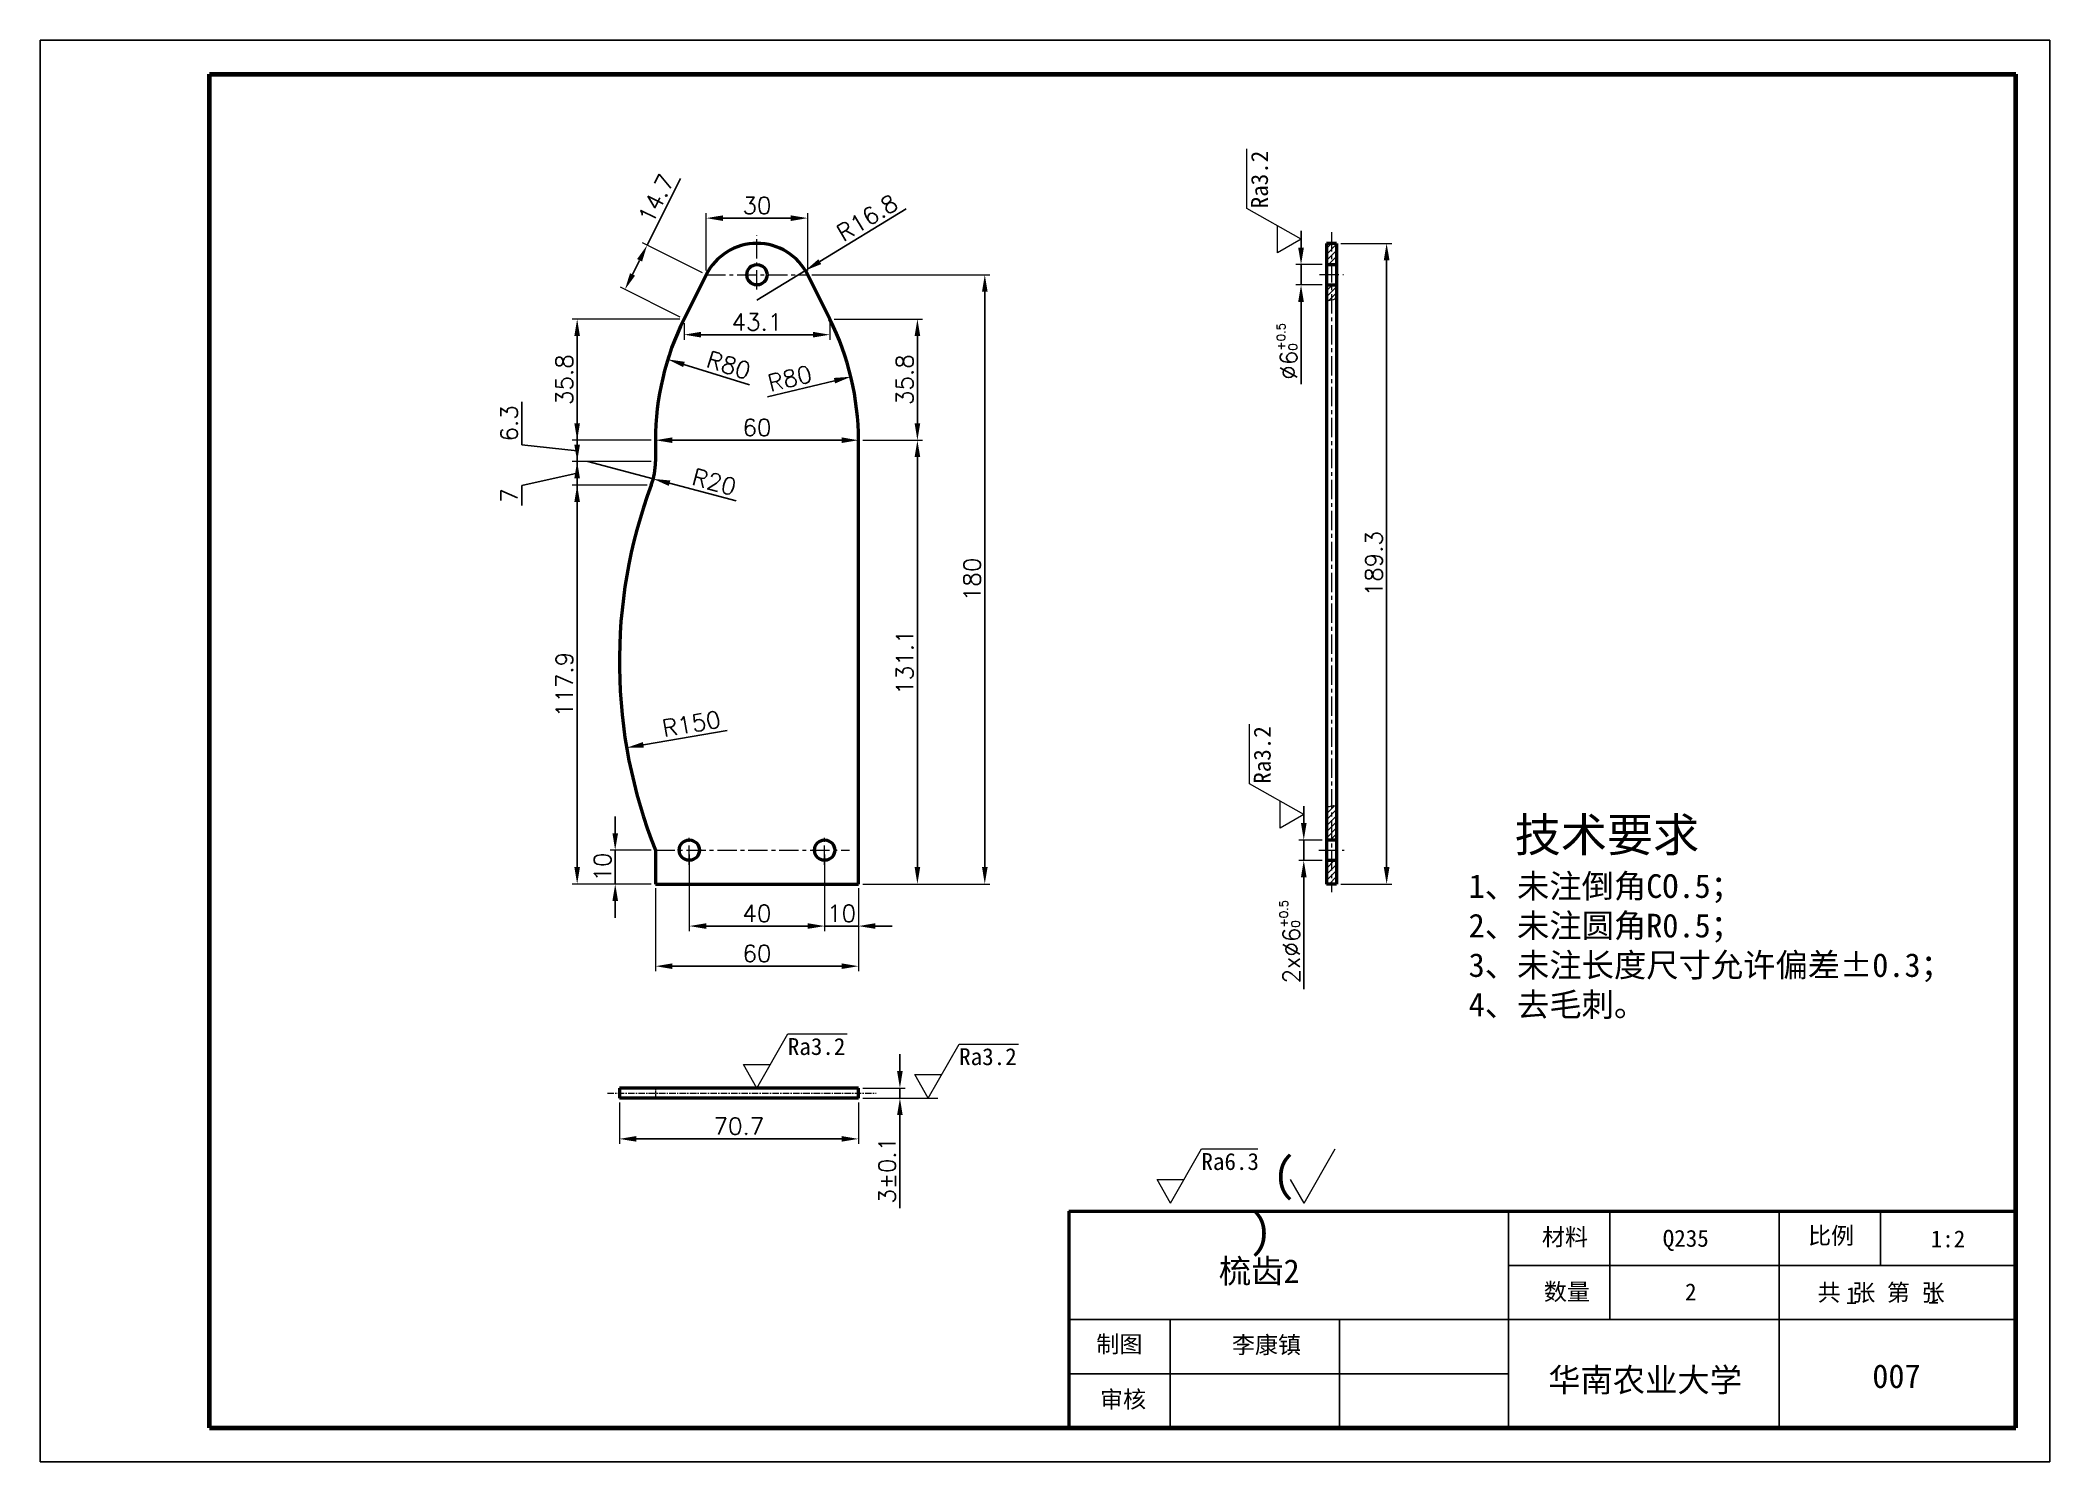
# Model space of a CAD drawing. Header units: millimetres. Extents: x 680 to 977, y 516 to 726.
import ezdxf

# ---------------------------------------------------------------- set-up
doc = ezdxf.new("R2010")
doc.units = ezdxf.units.MM
doc.header["$LTSCALE"] = 0.3
doc.linetypes.add('ACAD_ISO02W100', pattern=[15, 12, -3])
doc.linetypes.add('CENTER', pattern=[50.8, 31.75, -6.35, 6.35, -6.35])
for name, color, linetype, lineweight in [('剖面线', 190, 'Continuous', 18), ('尺寸线', 6, 'Continuous', 18), ('尺寸线 @ 1', 6, 'Continuous', 18), ('文字 @ 1', 6, 'Continuous', 18), ('粗实线', 7, 'Continuous', 50), ('粗实线 @ 1', 7, 'Continuous', 50), ('细实线', 6, 'Continuous', 18), ('细点画线', 1, 'CENTER', 18), ('虚线', 2, 'ACAD_ISO02W100', 18)]:
    doc.layers.add(name, color=color, linetype=linetype, lineweight=lineweight)
doc.styles.add('我的样式', font='romans.shx', dxfattribs={"height": 2.5, "bigfont": 'chineset.shx'})
doc.dimstyles.new('我的样式', dxfattribs={"dimtxt": 2.5, "dimasz": 2.5, "dimexe": 0.75, "dimexo": 0.625, "dimtad": 1, "dimdec": 1, "dimlfac": 2, "dimdsep": 46, "dimtxsty": '我的样式', "dimcen": 2.5, "dimclrd": 256, "dimclre": 256, "dimclrt": 256, "dimadec": 0, "dimazin": 0, "dimtp": 0.018, "dimtm": 0.018, "dimtfac": 1, "dimtdec": 1, "dimtmove": 0, "dimatfit": 3, "dimfxl": 1, "dimlwd": 25, "dimlwe": 18, "dimarcsym": 0})
pattern_1 = [(45, (-7.3068, 3.15523), (-0.4490128, 0.4490128), [])]

# ---------------------------------------------------------------- blocks, each defined once
blk = doc.blocks.new('*D11')
at = {"layer": 'Defpoints', "color": 0, "transparency": 16777216}
for p in [(871.63, 696.33), (879.03, 696.33), (871.63, 601.69)]:
    blk.add_point(p, dxfattribs=at)
at = {"layer": '尺寸线', "linetype": 'Continuous', "lineweight": 18, "transparency": 16777216}
for p, q in [((872.25, 696.33), (879.78, 696.33)), ((872.25, 601.69), (879.78, 601.69))]:
    blk.add_line(p, q, dxfattribs=at)
at = {"layer": '尺寸线', "linetype": 'Continuous', "lineweight": 25, "transparency": 16777216}
blk.add_line((879.03, 604.19), (879.03, 693.83), dxfattribs=at)
at = {"layer": '尺寸线', "transparency": 16777216}
for points in [[(878.61, 693.83), (879.45, 693.83), (879.03, 696.33)], [(878.61, 604.19), (879.45, 604.19), (879.03, 601.69)]]:
    blk.add_solid(points, dxfattribs=at)
at = {"layer": '尺寸线', "transparency": 16777216, "insert": (877.15, 649.01), "char_height": 2.5, "attachment_point": 5, "rotation": 90, "style": '我的样式'}
blk.add_mtext('189.3', dxfattribs=at)
blk = doc.blocks.new('*D12')
at = {"layer": 'Defpoints', "color": 0, "transparency": 16777216}
for p in [(870.13, 693.19), (866.38, 690.19), (870.13, 690.19)]:
    blk.add_point(p, dxfattribs=at)
at = {"layer": '尺寸线', "linetype": 'Continuous', "lineweight": 25, "transparency": 16777216}
for p, q in [((866.38, 695.69), (866.38, 698.19)), ((866.38, 693.19), (866.38, 690.19)), ((866.38, 687.69), (866.38, 675.55))]:
    blk.add_line(p, q, dxfattribs=at)
at = {"layer": '尺寸线', "linetype": 'Continuous', "lineweight": 18, "transparency": 16777216}
for p, q in [((869.5, 693.19), (865.63, 693.19)), ((869.5, 690.19), (865.63, 690.19))]:
    blk.add_line(p, q, dxfattribs=at)
at = {"layer": '尺寸线', "transparency": 16777216}
for points in [[(865.96, 695.69), (866.8, 695.69), (866.38, 693.19)], [(865.96, 687.69), (866.8, 687.69), (866.38, 690.19)]]:
    blk.add_solid(points, dxfattribs=at)
at = {"layer": '尺寸线', "transparency": 16777216, "insert": (864.3, 680.37), "char_height": 2.5, "attachment_point": 5, "rotation": 90, "style": '我的样式'}
blk.add_mtext('{\\Fromans,chineset|c134;%%C6\\H0.5x;\\S+0.5^ 0;}', dxfattribs=at)
blk = doc.blocks.new('*D13')
at = {"layer": 'Defpoints', "color": 0, "transparency": 16777216}
for p in [(870.13, 608.19), (866.78, 605.19), (870.13, 605.19)]:
    blk.add_point(p, dxfattribs=at)
at = {"layer": '尺寸线', "linetype": 'Continuous', "lineweight": 25, "transparency": 16777216}
for p, q in [((866.78, 610.69), (866.78, 613.19)), ((866.78, 608.19), (866.78, 605.19)), ((866.78, 602.69), (866.78, 586.15))]:
    blk.add_line(p, q, dxfattribs=at)
at = {"layer": '尺寸线', "linetype": 'Continuous', "lineweight": 18, "transparency": 16777216}
for p, q in [((869.5, 608.19), (866.03, 608.19)), ((869.5, 605.19), (866.03, 605.19))]:
    blk.add_line(p, q, dxfattribs=at)
at = {"layer": '尺寸线', "transparency": 16777216}
for points in [[(866.37, 610.69), (867.2, 610.69), (866.78, 608.19)], [(866.37, 602.69), (867.2, 602.69), (866.78, 605.19)]]:
    blk.add_solid(points, dxfattribs=at)
at = {"layer": '尺寸线', "transparency": 16777216, "insert": (864.7, 593.17), "char_height": 2.5, "attachment_point": 5, "rotation": 90, "style": '我的样式'}
blk.add_mtext('{\\Fromans,chineset|c134;2x%%C6\\H0.5x;\\S+0.5^ 0;}', dxfattribs=at)
blk = doc.blocks.new('*D14')
at = {"layer": 'Defpoints', "color": 0, "transparency": 16777216}
for p in [(765.64, 570.05), (800.97, 570.05), (800.97, 564.04)]:
    blk.add_point(p, dxfattribs=at)
at = {"layer": '尺寸线', "linetype": 'Continuous', "lineweight": 18, "transparency": 16777216}
for p, q in [((765.64, 569.42), (765.64, 563.29)), ((800.97, 569.42), (800.97, 563.29))]:
    blk.add_line(p, q, dxfattribs=at)
at = {"layer": '尺寸线', "linetype": 'Continuous', "lineweight": 25, "transparency": 16777216}
blk.add_line((768.14, 564.04), (798.47, 564.04), dxfattribs=at)
at = {"layer": '尺寸线', "transparency": 16777216}
for points in [[(768.14, 564.46), (768.14, 563.63), (765.64, 564.04)], [(798.47, 564.46), (798.47, 563.63), (800.97, 564.04)]]:
    blk.add_solid(points, dxfattribs=at)
at = {"layer": '尺寸线', "transparency": 16777216, "insert": (783.3, 565.92), "char_height": 2.5, "attachment_point": 5, "style": '我的样式'}
blk.add_mtext('70.7', dxfattribs=at)
blk = doc.blocks.new('*D15')
at = {"layer": 'Defpoints', "color": 0, "transparency": 16777216}
for p in [(800.97, 571.55), (800.97, 570.05), (807.1, 570.05)]:
    blk.add_point(p, dxfattribs=at)
at = {"layer": '尺寸线', "linetype": 'Continuous', "lineweight": 25, "transparency": 16777216}
for p, q in [((807.1, 574.05), (807.1, 576.55)), ((807.1, 571.55), (807.1, 570.05)), ((807.1, 567.55), (807.1, 553.8))]:
    blk.add_line(p, q, dxfattribs=at)
at = {"layer": '尺寸线', "linetype": 'Continuous', "lineweight": 18, "transparency": 16777216}
for p, q in [((801.6, 571.55), (807.85, 571.55)), ((801.6, 570.05), (807.85, 570.05))]:
    blk.add_line(p, q, dxfattribs=at)
at = {"layer": '尺寸线', "transparency": 16777216}
for points in [[(806.68, 574.05), (807.51, 574.05), (807.1, 571.55)], [(806.68, 567.55), (807.51, 567.55), (807.1, 570.05)]]:
    blk.add_solid(points, dxfattribs=at)
at = {"layer": '尺寸线', "transparency": 16777216, "insert": (805.22, 559.42), "char_height": 2.5, "attachment_point": 5, "rotation": 90, "style": '我的样式'}
blk.add_mtext('{\\Fromans,chineset|c134;3%%P0.1}', dxfattribs=at)
blk = doc.blocks.new('*D16')
at = {"layer": 'Defpoints', "color": 0, "transparency": 16777216}
for p in [(770.97, 601.69), (800.97, 601.69), (800.97, 589.55)]:
    blk.add_point(p, dxfattribs=at)
at = {"layer": '尺寸线', "linetype": 'Continuous', "lineweight": 18, "transparency": 16777216}
for p, q in [((770.97, 601.07), (770.97, 588.8)), ((800.97, 601.07), (800.97, 588.8))]:
    blk.add_line(p, q, dxfattribs=at)
at = {"layer": '尺寸线', "linetype": 'Continuous', "lineweight": 25, "transparency": 16777216}
blk.add_line((773.47, 589.55), (798.47, 589.55), dxfattribs=at)
at = {"layer": '尺寸线', "transparency": 16777216}
for points in [[(773.47, 589.97), (773.47, 589.14), (770.97, 589.55)], [(798.47, 589.97), (798.47, 589.14), (800.97, 589.55)]]:
    blk.add_solid(points, dxfattribs=at)
at = {"layer": '尺寸线', "transparency": 16777216, "insert": (785.97, 591.43), "char_height": 2.5, "attachment_point": 5, "style": '我的样式'}
blk.add_mtext('60', dxfattribs=at)
blk = doc.blocks.new('*D17')
at = {"layer": 'Defpoints', "color": 0, "transparency": 16777216}
for p in [(775.97, 606.66), (795.97, 606.69), (795.97, 595.48)]:
    blk.add_point(p, dxfattribs=at)
at = {"layer": '尺寸线', "linetype": 'Continuous', "lineweight": 18, "transparency": 16777216}
for p, q in [((775.97, 606.04), (775.97, 594.73)), ((795.97, 606.07), (795.97, 594.73))]:
    blk.add_line(p, q, dxfattribs=at)
at = {"layer": '尺寸线', "linetype": 'Continuous', "lineweight": 25, "transparency": 16777216}
blk.add_line((778.47, 595.48), (793.47, 595.48), dxfattribs=at)
at = {"layer": '尺寸线', "transparency": 16777216}
for points in [[(778.47, 595.9), (778.47, 595.07), (775.97, 595.48)], [(793.47, 595.9), (793.47, 595.07), (795.97, 595.48)]]:
    blk.add_solid(points, dxfattribs=at)
at = {"layer": '尺寸线', "transparency": 16777216, "insert": (785.97, 597.36), "char_height": 2.5, "attachment_point": 5, "style": '我的样式'}
blk.add_mtext('40', dxfattribs=at)
blk = doc.blocks.new('*D18')
at = {"layer": 'Defpoints', "color": 0, "transparency": 16777216}
for p in [(795.97, 606.69), (800.97, 601.69), (800.97, 595.48)]:
    blk.add_point(p, dxfattribs=at)
at = {"layer": '尺寸线', "linetype": 'Continuous', "lineweight": 18, "transparency": 16777216}
for p, q in [((795.97, 606.07), (795.97, 594.73)), ((800.97, 601.07), (800.97, 594.73))]:
    blk.add_line(p, q, dxfattribs=at)
at = {"layer": '尺寸线', "linetype": 'Continuous', "lineweight": 25, "transparency": 16777216}
for p, q in [((793.47, 595.48), (790.97, 595.48)), ((795.97, 595.48), (800.97, 595.48)), ((803.47, 595.48), (805.97, 595.48))]:
    blk.add_line(p, q, dxfattribs=at)
at = {"layer": '尺寸线', "transparency": 16777216}
for points in [[(793.47, 595.9), (793.47, 595.07), (795.97, 595.48)], [(803.47, 595.9), (803.47, 595.07), (800.97, 595.48)]]:
    blk.add_solid(points, dxfattribs=at)
at = {"layer": '尺寸线', "transparency": 16777216, "insert": (798.47, 597.36), "char_height": 2.5, "attachment_point": 5, "style": '我的样式'}
blk.add_mtext('10', dxfattribs=at)
blk = doc.blocks.new('*D19')
at = {"layer": 'Defpoints', "color": 0, "transparency": 16777216}
for p in [(800.97, 667.25), (800.97, 601.69), (809.68, 601.69)]:
    blk.add_point(p, dxfattribs=at)
at = {"layer": '尺寸线', "linetype": 'Continuous', "lineweight": 18, "transparency": 16777216}
for p, q in [((801.6, 667.25), (810.43, 667.25)), ((801.6, 601.69), (810.43, 601.69))]:
    blk.add_line(p, q, dxfattribs=at)
at = {"layer": '尺寸线', "linetype": 'Continuous', "lineweight": 25, "transparency": 16777216}
blk.add_line((809.68, 664.75), (809.68, 604.19), dxfattribs=at)
at = {"layer": '尺寸线', "transparency": 16777216}
for points in [[(809.27, 664.75), (810.1, 664.75), (809.68, 667.25)], [(809.27, 604.19), (810.1, 604.19), (809.68, 601.69)]]:
    blk.add_solid(points, dxfattribs=at)
at = {"layer": '尺寸线', "transparency": 16777216, "insert": (807.81, 634.47), "char_height": 2.5, "attachment_point": 5, "rotation": 90, "style": '我的样式'}
blk.add_mtext('131.1', dxfattribs=at)
blk = doc.blocks.new('*D20')
at = {"layer": 'Defpoints', "color": 0, "transparency": 16777216}
for p in [(793.47, 691.69), (819.64, 691.69), (800.97, 601.69)]:
    blk.add_point(p, dxfattribs=at)
at = {"layer": '尺寸线', "linetype": 'Continuous', "lineweight": 18, "transparency": 16777216}
for p, q in [((794.1, 691.69), (820.39, 691.69)), ((801.6, 601.69), (820.39, 601.69))]:
    blk.add_line(p, q, dxfattribs=at)
at = {"layer": '尺寸线', "linetype": 'Continuous', "lineweight": 25, "transparency": 16777216}
blk.add_line((819.64, 604.19), (819.64, 689.19), dxfattribs=at)
at = {"layer": '尺寸线', "transparency": 16777216}
for points in [[(819.23, 689.19), (820.06, 689.19), (819.64, 691.69)], [(819.23, 604.19), (820.06, 604.19), (819.64, 601.69)]]:
    blk.add_solid(points, dxfattribs=at)
at = {"layer": '尺寸线', "transparency": 16777216, "insert": (817.77, 646.69), "char_height": 2.5, "attachment_point": 5, "rotation": 90, "style": '我的样式'}
blk.add_mtext('180', dxfattribs=at)
blk = doc.blocks.new('*D21')
at = {"layer": 'Defpoints', "color": 0, "transparency": 16777216}
for p in [(765.02, 606.69), (770.97, 606.69), (770.97, 601.69)]:
    blk.add_point(p, dxfattribs=at)
at = {"layer": '尺寸线', "linetype": 'Continuous', "lineweight": 25, "transparency": 16777216}
for p, q in [((765.02, 609.19), (765.02, 611.69)), ((765.02, 601.69), (765.02, 606.69)), ((765.02, 599.19), (765.02, 596.69))]:
    blk.add_line(p, q, dxfattribs=at)
at = {"layer": '尺寸线', "linetype": 'Continuous', "lineweight": 18, "transparency": 16777216}
for p, q in [((770.35, 606.69), (764.27, 606.69)), ((770.35, 601.69), (764.27, 601.69))]:
    blk.add_line(p, q, dxfattribs=at)
at = {"layer": '尺寸线', "transparency": 16777216}
for points in [[(764.61, 609.19), (765.44, 609.19), (765.02, 606.69)], [(764.61, 599.19), (765.44, 599.19), (765.02, 601.69)]]:
    blk.add_solid(points, dxfattribs=at)
at = {"layer": '尺寸线', "transparency": 16777216, "insert": (763.15, 604.19), "char_height": 2.5, "attachment_point": 5, "rotation": 90, "style": '我的样式'}
blk.add_mtext('10', dxfattribs=at)
blk = doc.blocks.new('*D22')
at = {"layer": 'Defpoints', "color": 0, "transparency": 16777216}
for p in [(759.4, 660.62), (770.34, 660.62), (770.97, 601.69)]:
    blk.add_point(p, dxfattribs=at)
at = {"layer": '尺寸线', "linetype": 'Continuous', "lineweight": 18, "transparency": 16777216}
for p, q in [((769.72, 660.62), (758.65, 660.62)), ((770.35, 601.69), (758.65, 601.69))]:
    blk.add_line(p, q, dxfattribs=at)
at = {"layer": '尺寸线', "linetype": 'Continuous', "lineweight": 25, "transparency": 16777216}
blk.add_line((759.4, 604.19), (759.4, 658.12), dxfattribs=at)
at = {"layer": '尺寸线', "transparency": 16777216}
for points in [[(758.98, 658.12), (759.81, 658.12), (759.4, 660.62)], [(758.98, 604.19), (759.81, 604.19), (759.4, 601.69)]]:
    blk.add_solid(points, dxfattribs=at)
at = {"layer": '尺寸线', "transparency": 16777216, "insert": (757.52, 631.16), "char_height": 2.5, "attachment_point": 5, "rotation": 90, "style": '我的样式'}
blk.add_mtext('117.9', dxfattribs=at)
blk = doc.blocks.new('*D23')
at = {"layer": 'Defpoints', "color": 0, "transparency": 16777216}
for p in [(793.47, 700.06), (778.47, 691.69), (793.47, 691.69)]:
    blk.add_point(p, dxfattribs=at)
at = {"layer": '尺寸线', "linetype": 'Continuous', "lineweight": 18, "transparency": 16777216}
for p, q in [((778.47, 692.32), (778.47, 700.81)), ((793.47, 692.32), (793.47, 700.81))]:
    blk.add_line(p, q, dxfattribs=at)
at = {"layer": '尺寸线', "linetype": 'Continuous', "lineweight": 25, "transparency": 16777216}
blk.add_line((780.97, 700.06), (790.97, 700.06), dxfattribs=at)
at = {"layer": '尺寸线', "transparency": 16777216}
for points in [[(780.97, 700.47), (780.97, 699.64), (778.47, 700.06)], [(790.97, 700.47), (790.97, 699.64), (793.47, 700.06)]]:
    blk.add_solid(points, dxfattribs=at)
at = {"layer": '尺寸线', "transparency": 16777216, "insert": (785.97, 701.93), "char_height": 2.5, "attachment_point": 5, "style": '我的样式'}
blk.add_mtext('30', dxfattribs=at)
blk = doc.blocks.new('*D24')
at = {"layer": 'Defpoints', "color": 0, "transparency": 16777216}
for p in [(766.46, 689.51), (778.47, 691.69), (775.19, 685.14)]:
    blk.add_point(p, dxfattribs=at)
at = {"layer": '尺寸线', "linetype": 'Continuous', "lineweight": 25, "transparency": 16777216}
for p, q in [((769.74, 696.06), (774.66, 705.91)), ((767.58, 691.74), (768.62, 693.82))]:
    blk.add_line(p, q, dxfattribs=at)
at = {"layer": '尺寸线', "linetype": 'Continuous', "lineweight": 18, "transparency": 16777216}
for p, q in [((777.91, 691.97), (769.07, 696.4)), ((774.63, 685.42), (765.79, 689.84))]:
    blk.add_line(p, q, dxfattribs=at)
at = {"layer": '尺寸线', "transparency": 16777216}
for points in [[(768.25, 694.01), (768.99, 693.64), (769.74, 696.06)], [(767.21, 691.93), (767.95, 691.56), (766.46, 689.51)]]:
    blk.add_solid(points, dxfattribs=at)
at = {"layer": '尺寸线', "transparency": 16777216, "insert": (771.08, 702.94), "char_height": 2.5, "attachment_point": 5, "rotation": 63.4349, "style": '我的样式'}
blk.add_mtext('14.7', dxfattribs=at)
blk = doc.blocks.new('*D25')
at = {"layer": 'Defpoints', "color": 0, "transparency": 16777216}
for p in [(775.19, 685.14), (796.75, 685.14), (796.75, 682.84)]:
    blk.add_point(p, dxfattribs=at)
at = {"layer": '尺寸线', "linetype": 'Continuous', "lineweight": 18, "transparency": 16777216}
for p, q in [((775.19, 684.52), (775.19, 682.09)), ((796.75, 684.52), (796.75, 682.09))]:
    blk.add_line(p, q, dxfattribs=at)
at = {"layer": '尺寸线', "linetype": 'Continuous', "lineweight": 25, "transparency": 16777216}
blk.add_line((777.69, 682.84), (794.25, 682.84), dxfattribs=at)
at = {"layer": '尺寸线', "transparency": 16777216}
for points in [[(777.69, 683.26), (777.69, 682.43), (775.19, 682.84)], [(794.25, 683.26), (794.25, 682.43), (796.75, 682.84)]]:
    blk.add_solid(points, dxfattribs=at)
at = {"layer": '尺寸线', "transparency": 16777216, "insert": (785.97, 684.72), "char_height": 2.5, "attachment_point": 5, "style": '我的样式'}
blk.add_mtext('43.1', dxfattribs=at)
blk = doc.blocks.new('*D26')
at = {"layer": 'Defpoints', "color": 0, "transparency": 16777216}
for p in [(770.97, 665.68), (800.97, 667.25), (800.97, 667.25)]:
    blk.add_point(p, dxfattribs=at)
at = {"layer": '尺寸线', "linetype": 'Continuous', "lineweight": 18, "transparency": 16777216}
for p, q in [((770.97, 666.31), (770.97, 668)), ((800.97, 667.88), (800.97, 668))]:
    blk.add_line(p, q, dxfattribs=at)
at = {"layer": '尺寸线', "linetype": 'Continuous', "lineweight": 25, "transparency": 16777216}
blk.add_line((773.47, 667.25), (798.47, 667.25), dxfattribs=at)
at = {"layer": '尺寸线', "transparency": 16777216}
for points in [[(773.47, 667.67), (773.47, 666.84), (770.97, 667.25)], [(798.47, 667.67), (798.47, 666.84), (800.97, 667.25)]]:
    blk.add_solid(points, dxfattribs=at)
at = {"layer": '尺寸线', "transparency": 16777216, "insert": (785.97, 669.13), "char_height": 2.5, "attachment_point": 5, "style": '我的样式'}
blk.add_mtext('60', dxfattribs=at)
blk = doc.blocks.new('*D27')
at = {"layer": 'Defpoints', "color": 0, "transparency": 16777216}
for p in [(840.64, 634.47), (766.71, 621.82)]:
    blk.add_point(p, dxfattribs=at)
at = {"layer": '尺寸线', "linetype": 'Continuous', "lineweight": 25, "transparency": 16777216}
blk.add_line((781.55, 624.36), (769.18, 622.25), dxfattribs=at)
at = {"layer": '尺寸线', "transparency": 16777216}
blk.add_solid([(769.11, 622.66), (769.25, 621.84), (766.71, 621.82)], dxfattribs=at)
at = {"layer": '尺寸线', "transparency": 16777216, "insert": (776.28, 625.36), "char_height": 2.5, "attachment_point": 5, "rotation": 9.7096, "style": '我的样式'}
blk.add_mtext('R150', dxfattribs=at)
blk = doc.blocks.new('*D28')
at = {"layer": 'Defpoints', "color": 0, "transparency": 16777216}
for p in [(760.97, 664.11), (770.64, 661.54)]:
    blk.add_point(p, dxfattribs=at)
at = {"layer": '尺寸线', "linetype": 'Continuous', "lineweight": 25, "transparency": 16777216}
for p, q in [((760.97, 664.11), (770.64, 661.54)), ((782.89, 658.29), (773.05, 660.9))]:
    blk.add_line(p, q, dxfattribs=at)
at = {"layer": '尺寸线', "transparency": 16777216}
blk.add_solid([(773.16, 661.3), (772.94, 660.5), (770.64, 661.54)], dxfattribs=at)
at = {"layer": '尺寸线', "transparency": 16777216, "insert": (779.66, 661.08), "char_height": 2.5, "attachment_point": 5, "rotation": 345.1199, "style": '我的样式'}
blk.add_mtext('R20', dxfattribs=at)
blk = doc.blocks.new('*D29')
at = {"layer": 'Defpoints', "color": 0, "transparency": 16777216}
for p in [(772.79, 679.19), (810.97, 667.25)]:
    blk.add_point(p, dxfattribs=at)
at = {"layer": '尺寸线', "linetype": 'Continuous', "lineweight": 25, "transparency": 16777216}
blk.add_line((784.89, 675.41), (775.18, 678.44), dxfattribs=at)
at = {"layer": '尺寸线', "transparency": 16777216}
blk.add_solid([(775.3, 678.84), (775.06, 678.05), (772.79, 679.19)], dxfattribs=at)
at = {"layer": '尺寸线', "transparency": 16777216, "insert": (781.79, 678.34), "char_height": 2.5, "attachment_point": 5, "rotation": 342.6361, "style": '我的样式'}
blk.add_mtext('R80', dxfattribs=at)
blk = doc.blocks.new('*D30')
at = {"layer": 'Defpoints', "color": 0, "transparency": 16777216}
for p in [(799.86, 676.63), (760.97, 667.25)]:
    blk.add_point(p, dxfattribs=at)
at = {"layer": '尺寸线', "linetype": 'Continuous', "lineweight": 25, "transparency": 16777216}
blk.add_line((787.53, 673.65), (797.43, 676.04), dxfattribs=at)
at = {"layer": '尺寸线', "transparency": 16777216}
blk.add_solid([(797.33, 676.45), (797.52, 675.64), (799.86, 676.63)], dxfattribs=at)
at = {"layer": '尺寸线', "transparency": 16777216, "insert": (790.82, 676.38), "char_height": 2.5, "attachment_point": 5, "rotation": 13.5536, "style": '我的样式'}
blk.add_mtext('R80', dxfattribs=at)
blk = doc.blocks.new('*D31')
at = {"layer": 'Defpoints', "color": 0, "transparency": 16777216}
for p in [(793.12, 692.32), (785.97, 687.94)]:
    blk.add_point(p, dxfattribs=at)
at = {"layer": '尺寸线', "linetype": 'Continuous', "lineweight": 25, "transparency": 16777216}
for p, q in [((808.03, 701.45), (795.25, 693.63)), ((785.97, 687.94), (793.12, 692.32))]:
    blk.add_line(p, q, dxfattribs=at)
at = {"layer": '尺寸线', "transparency": 16777216}
blk.add_solid([(795.04, 693.98), (795.47, 693.27), (793.12, 692.32)], dxfattribs=at)
at = {"layer": '尺寸线', "transparency": 16777216, "insert": (802.26, 700.11), "char_height": 2.5, "attachment_point": 5, "rotation": 31.4738, "style": '我的样式'}
blk.add_mtext('R16.8', dxfattribs=at)
blk = doc.blocks.new('*D32')
at = {"layer": 'Defpoints', "color": 0, "transparency": 16777216}
for p in [(796.75, 685.14), (809.68, 685.14), (800.97, 667.25)]:
    blk.add_point(p, dxfattribs=at)
at = {"layer": '尺寸线', "linetype": 'Continuous', "lineweight": 18, "transparency": 16777216}
for p, q in [((797.37, 685.14), (810.43, 685.14)), ((801.6, 667.25), (810.43, 667.25))]:
    blk.add_line(p, q, dxfattribs=at)
at = {"layer": '尺寸线', "linetype": 'Continuous', "lineweight": 25, "transparency": 16777216}
blk.add_line((809.68, 669.75), (809.68, 682.64), dxfattribs=at)
at = {"layer": '尺寸线', "transparency": 16777216}
for points in [[(809.27, 682.64), (810.1, 682.64), (809.68, 685.14)], [(809.27, 669.75), (810.1, 669.75), (809.68, 667.25)]]:
    blk.add_solid(points, dxfattribs=at)
at = {"layer": '尺寸线', "transparency": 16777216, "insert": (807.81, 676.2), "char_height": 2.5, "attachment_point": 5, "rotation": 90, "style": '我的样式'}
blk.add_mtext('35.8', dxfattribs=at)
blk = doc.blocks.new('*D33')
at = {"layer": 'Defpoints', "color": 0, "transparency": 16777216}
for p in [(759.4, 664.11), (770.97, 664.11), (770.34, 660.62)]:
    blk.add_point(p, dxfattribs=at)
at = {"layer": '尺寸线', "linetype": 'Continuous', "lineweight": 25, "transparency": 16777216}
for p, q in [((759.4, 666.61), (759.4, 669.11)), ((759.4, 662.37), (751.22, 660.54)), ((759.4, 660.62), (759.4, 664.11)), ((759.4, 660.62), (759.4, 664.11)), ((751.22, 660.54), (751.22, 657.62)), ((759.4, 658.12), (759.4, 655.62))]:
    blk.add_line(p, q, dxfattribs=at)
at = {"layer": '尺寸线', "linetype": 'Continuous', "lineweight": 18, "transparency": 16777216}
for p, q in [((770.35, 664.11), (758.65, 664.11)), ((769.72, 660.62), (758.65, 660.62))]:
    blk.add_line(p, q, dxfattribs=at)
at = {"layer": '尺寸线', "transparency": 16777216}
for points in [[(758.98, 666.61), (759.81, 666.61), (759.4, 664.11)], [(758.98, 658.12), (759.81, 658.12), (759.4, 660.62)]]:
    blk.add_solid(points, dxfattribs=at)
at = {"layer": '尺寸线', "transparency": 16777216, "insert": (749.35, 659.08), "char_height": 2.5, "attachment_point": 5, "rotation": 90, "style": '我的样式'}
blk.add_mtext('7', dxfattribs=at)
blk = doc.blocks.new('*D34')
at = {"layer": 'Defpoints', "color": 0, "transparency": 16777216}
for p in [(759.4, 667.25), (770.97, 667.25), (770.97, 664.11)]:
    blk.add_point(p, dxfattribs=at)
at = {"layer": '尺寸线', "linetype": 'Continuous', "lineweight": 25, "transparency": 16777216}
for p, q in [((751.22, 666.56), (751.22, 672.93)), ((759.4, 669.75), (759.4, 672.25)), ((759.4, 665.68), (751.22, 666.56)), ((759.4, 664.11), (759.4, 667.25)), ((759.4, 664.11), (759.4, 667.25)), ((759.4, 661.61), (759.4, 659.11))]:
    blk.add_line(p, q, dxfattribs=at)
at = {"layer": '尺寸线', "linetype": 'Continuous', "lineweight": 18, "transparency": 16777216}
for p, q in [((770.35, 667.25), (758.65, 667.25)), ((770.35, 664.11), (758.65, 664.11))]:
    blk.add_line(p, q, dxfattribs=at)
at = {"layer": '尺寸线', "transparency": 16777216}
for points in [[(758.98, 669.75), (759.81, 669.75), (759.4, 667.25)], [(758.98, 661.61), (759.81, 661.61), (759.4, 664.11)]]:
    blk.add_solid(points, dxfattribs=at)
at = {"layer": '尺寸线', "transparency": 16777216, "insert": (749.35, 669.75), "char_height": 2.5, "attachment_point": 5, "rotation": 90, "style": '我的样式'}
blk.add_mtext('6.3', dxfattribs=at)
blk = doc.blocks.new('*D35')
at = {"layer": 'Defpoints', "color": 0, "transparency": 16777216}
for p in [(759.4, 685.14), (775.19, 685.14), (770.97, 667.25)]:
    blk.add_point(p, dxfattribs=at)
at = {"layer": '尺寸线', "linetype": 'Continuous', "lineweight": 18, "transparency": 16777216}
for p, q in [((774.57, 685.14), (758.65, 685.14)), ((770.35, 667.25), (758.65, 667.25))]:
    blk.add_line(p, q, dxfattribs=at)
at = {"layer": '尺寸线', "linetype": 'Continuous', "lineweight": 25, "transparency": 16777216}
blk.add_line((759.4, 669.75), (759.4, 682.64), dxfattribs=at)
at = {"layer": '尺寸线', "transparency": 16777216}
for points in [[(758.98, 682.64), (759.81, 682.64), (759.4, 685.14)], [(758.98, 669.75), (759.81, 669.75), (759.4, 667.25)]]:
    blk.add_solid(points, dxfattribs=at)
at = {"layer": '尺寸线', "transparency": 16777216, "insert": (757.52, 676.2), "char_height": 2.5, "attachment_point": 5, "rotation": 90, "style": '我的样式'}
blk.add_mtext('35.8', dxfattribs=at)
blk = doc.blocks.new('Ra3.2')
at = {"layer": '尺寸线'}
for p, q in [((0, 0), (4.56, 8)), ((4.56, 8), (13.34, 8)), ((-2, 3.5), (2, 3.5)), ((0, 0), (-2, 3.5))]:
    blk.add_line(p, q, dxfattribs=at)
at = {"layer": '尺寸线 @ 1', "insert": (4.56, 7.39), "char_height": 2.5, "attachment_point": 1, "style": '我的样式'}
blk.add_mtext_dynamic_manual_height_columns('{\\f@SimSun|b0|i0|c134|p2;Ra3.2}', width=5.0807, gutter_width=12.5, heights=[0], dxfattribs=at)
blk = doc.blocks.new('其余6.3')
at = {"layer": '尺寸线'}
for p, q in [((-33.07, 5.23), (-28.51, 13.23)), ((-28.51, 13.23), (-20.17, 13.23)), ((-13.33, 5.23), (-8.76, 13.23)), ((-35.07, 8.73), (-31.07, 8.73)), ((-33.07, 5.23), (-35.07, 8.73)), ((-13.33, 5.23), (-15.33, 8.73))]:
    blk.add_line(p, q, dxfattribs=at)
at = {"layer": '尺寸线 @ 1', "attachment_point": 1, "style": '我的样式'}
for s, width, insert, char_height in [('{\\fSimSun|b0|i0|c134|p2;Ra6.3}', 5.0807, (-28.51, 12.62), 2.5), ('{\\fSimSun|b0|i0|c134|p2; \\fSTSong|b0|i0|c134|p2;(    )}', 20.1828, (-21.43, 11.96), 5)]:
    blk.add_mtext_dynamic_manual_height_columns(s, width=width, gutter_width=12.5, heights=[0], dxfattribs=dict(at, insert=insert, char_height=char_height))

msp = doc.modelspace()

# ---------------------------------------------------------------- hatches: boundary and pattern name
at = {"layer": '剖面线'}
h = msp.add_hatch(dxfattribs=at)
h.set_pattern_fill('ANSI31', color=256, scale=0.2)
h.set_pattern_definition(pattern_1)
h.paths.add_polyline_path([(870.877, 696.33), (870.127, 696.33), (870.127, 693.195), (870.877, 693.195)])
h.paths.add_polyline_path([(871.627, 696.33), (870.877, 696.33), (870.877, 693.195), (871.627, 693.195)])
edge = h.paths.add_edge_path()
edge.add_line((870.877, 690.195), (870.127, 690.195))
edge.add_line((870.127, 690.195), (870.127, 687.742))
edge.add_spline(control_points=[(870.127, 687.742), (870.293, 687.829), (870.537, 687.965), (870.795, 687.996), (870.877, 688.005)], knot_values=[5.1787887, 5.1787887, 5.1787887, 5.1787887, 5.7042072, 5.9486288, 5.9486288, 5.9486288, 5.9486288], degree=3, periodic=0)
edge.add_line((870.877, 688.005), (870.877, 690.195))
edge = h.paths.add_edge_path()
edge.add_line((871.627, 690.195), (870.877, 690.195))
edge.add_line((870.877, 690.195), (870.877, 688.005))
edge.add_spline(control_points=[(870.877, 688.005), (871.156, 688.034), (871.432, 688.049), (871.627, 688.417)], knot_values=[5.9486288, 5.9486288, 5.9486288, 5.9486288, 6.7820962, 6.7820962, 6.7820962, 6.7820962], degree=3, periodic=0)
edge.add_line((871.627, 688.417), (871.627, 690.195))
h = msp.add_hatch(dxfattribs=at)
h.set_pattern_fill('ANSI31', color=256, scale=0.2)
h.set_pattern_definition(pattern_1)
edge = h.paths.add_edge_path()
edge.add_spline(control_points=[(870.877, 613.22), (870.774, 613.197), (870.523, 613.134), (870.274, 613.141), (870.127, 613.162)], knot_values=[0.8753017, 0.8753017, 0.8753017, 0.8753017, 1.1877714, 1.6341471, 1.6341471, 1.6341471, 1.6341471], degree=3, periodic=0)
edge.add_line((870.127, 613.162), (870.127, 608.195))
edge.add_line((870.127, 608.195), (870.877, 608.195))
edge.add_line((870.877, 608.195), (870.877, 613.22))
edge = h.paths.add_edge_path()
edge.add_spline(control_points=[(871.627, 613.18), (871.597, 613.192), (871.566, 613.203), (871.536, 613.213)], knot_values=[2.3106953, 2.3106953, 2.3106953, 2.3106953, 2.4068503, 2.4068503, 2.4068503, 2.4068503], degree=3, periodic=0)
edge.add_spline(control_points=[(871.536, 613.213), (871.482, 613.23), (871.428, 613.244), (871.374, 613.254)], knot_values=[2.1422157, 2.1422157, 2.1422157, 2.1422157, 2.3106953, 2.3106953, 2.3106953, 2.3106953], degree=3, periodic=0)
edge.add_spline(control_points=[(871.374, 613.254), (871.359, 613.257), (871.343, 613.259), (871.327, 613.262)], knot_values=[2.0938774, 2.0938774, 2.0938774, 2.0938774, 2.1422157, 2.1422157, 2.1422157, 2.1422157], degree=3, periodic=0)
edge.add_spline(control_points=[(871.327, 613.262), (871.304, 613.265), (871.281, 613.267), (871.258, 613.268)], knot_values=[2.0217037, 2.0217037, 2.0217037, 2.0217037, 2.0938774, 2.0938774, 2.0938774, 2.0938774], degree=3, periodic=0)
edge.add_spline(control_points=[(871.258, 613.268), (871.249, 613.268), (871.234, 613.269), (871.218, 613.269), (871.21, 613.269)], knot_values=[1.9731826, 1.9731826, 1.9731826, 1.9731826, 1.9990559, 2.0217037, 2.0217037, 2.0217037, 2.0217037], degree=3, periodic=0)
edge.add_spline(control_points=[(871.21, 613.269), (871.179, 613.269), (871.148, 613.267), (871.117, 613.264)], knot_values=[1.8776886, 1.8776886, 1.8776886, 1.8776886, 1.9731826, 1.9731826, 1.9731826, 1.9731826], degree=3, periodic=0)
edge.add_spline(control_points=[(871.117, 613.264), (871.101, 613.262), (871.084, 613.26), (871.068, 613.257)], knot_values=[1.8273233, 1.8273233, 1.8273233, 1.8273233, 1.8776886, 1.8776886, 1.8776886, 1.8776886], degree=3, periodic=0)
edge.add_spline(control_points=[(871.068, 613.257), (871.037, 613.253), (871.006, 613.248), (870.976, 613.242)], knot_values=[1.7338041, 1.7338041, 1.7338041, 1.7338041, 1.8273233, 1.8273233, 1.8273233, 1.8273233], degree=3, periodic=0)
edge.add_spline(control_points=[(870.976, 613.242), (870.945, 613.236), (870.915, 613.229), (870.884, 613.222)], knot_values=[1.6410756, 1.6410756, 1.6410756, 1.6410756, 1.7338041, 1.7338041, 1.7338041, 1.7338041], degree=3, periodic=0)
edge.add_spline(control_points=[(870.884, 613.222), (870.882, 613.222), (870.88, 613.221), (870.877, 613.22)], knot_values=[1.6341471, 1.6341471, 1.6341471, 1.6341471, 1.6410756, 1.6410756, 1.6410756, 1.6410756], degree=3, periodic=0)
edge.add_line((870.877, 613.22), (870.877, 608.195))
edge.add_line((870.877, 608.195), (871.627, 608.195))
edge.add_line((871.627, 608.195), (871.627, 613.18))
h.paths.add_polyline_path([(870.877, 605.195), (870.127, 605.195), (870.127, 601.695), (870.877, 601.695)])
h.paths.add_polyline_path([(871.627, 605.195), (870.877, 605.195), (870.877, 601.695), (871.627, 601.695)])

# ---------------------------------------------------------------- linework, layer by layer
at = {"color": 3, "lineweight": -3}
for p, q in [((680.04, 516.342), (680.04, 726.342)), ((680.04, 726.342), (977.04, 726.342)), ((977.04, 516.342), (977.04, 726.342)), ((897.04, 553.342), (897.04, 521.342)), ((912.04, 553.342), (912.04, 537.342)), ((937.04, 553.342), (937.04, 521.342)), ((952.04, 553.342), (952.04, 545.342)), ((897.04, 545.342), (972.04, 545.342)), ((832.04, 537.342), (972.04, 537.342)), ((847.04, 537.342), (847.04, 521.342)), ((872.04, 537.342), (872.04, 521.342)), ((832.04, 529.342), (897.04, 529.342)), ((680.04, 516.342), (977.04, 516.342))]:
    msp.add_line(p, q, dxfattribs=at)
at = {"lineweight": 70}
for p, q in [((705.04, 521.342), (705.04, 721.342)), ((705.04, 721.342), (972.04, 721.342)), ((972.04, 521.342), (972.04, 721.342)), ((705.04, 521.342), (972.04, 521.342))]:
    msp.add_line(p, q, dxfattribs=at)
at = {"lineweight": 50}
for q in [(972.04, 553.342), (832.04, 521.342)]:
    msp.add_line((832.04, 553.342), q, dxfattribs=at)
at = {"layer": '尺寸线'}
msp.add_line((807.847, 570.049), (812.724, 570.049), dxfattribs=at)
at = {"layer": '粗实线'}
for p, q in [((871.627, 696.33), (870.127, 696.33)), ((870.127, 696.33), (870.127, 685.14)), ((871.627, 696.33), (871.627, 685.14)), ((870.127, 693.195), (871.627, 693.195)), ((778.471, 691.695), (775.194, 685.14)), ((796.748, 685.14), (793.471, 691.695)), ((870.127, 690.195), (871.627, 690.195)), ((870.127, 685.14), (870.127, 667.252)), ((871.627, 685.14), (871.627, 667.252)), ((770.971, 667.252), (770.971, 664.11)), ((800.971, 601.695), (800.971, 667.252)), ((870.127, 667.252), (870.127, 664.11)), ((871.627, 667.252), (871.627, 664.11)), ((870.127, 664.11), (870.127, 660.623)), ((871.627, 664.11), (871.627, 660.623)), ((870.127, 660.623), (870.127, 606.695)), ((871.627, 660.623), (871.627, 606.695)), ((770.971, 606.695), (770.971, 601.695)), ((870.127, 608.195), (871.627, 608.195)), ((870.127, 606.695), (870.127, 601.695)), ((871.627, 606.695), (871.627, 601.695)), ((870.127, 605.195), (871.627, 605.195)), ((770.971, 601.695), (800.971, 601.695)), ((871.627, 601.695), (870.127, 601.695)), ((765.637, 571.549), (765.637, 570.049)), ((770.343, 571.549), (765.637, 571.549)), ((770.971, 571.549), (770.343, 571.549)), ((775.194, 571.549), (770.971, 571.549)), ((778.471, 571.549), (775.194, 571.549)), ((793.471, 571.549), (778.471, 571.549)), ((796.748, 571.549), (793.471, 571.549)), ((800.971, 571.549), (796.748, 571.549)), ((800.971, 570.049), (800.971, 571.549)), ((770.343, 570.049), (765.637, 570.049)), ((770.971, 570.049), (770.343, 570.049)), ((775.194, 570.049), (770.971, 570.049)), ((778.471, 570.049), (775.194, 570.049)), ((793.471, 570.049), (778.471, 570.049)), ((796.748, 570.049), (793.471, 570.049)), ((800.971, 570.049), (796.748, 570.049))]:
    msp.add_line(p, q, dxfattribs=at)
for centre in [(785.971, 691.695), (775.971, 606.695), (795.971, 606.695)]:
    msp.add_circle(centre, 1.5, dxfattribs=at)
for centre, radius, start, end in [((785.971, 687.945), 8.385, 26.56505, 153.43495), ((810.971, 667.252), 40, 153.43495, 180), ((760.971, 667.252), 40, 0, 26.56505), ((760.971, 664.11), 10, 339.5942, 0), ((840.637, 634.473), 75, 159.5942, 201.73917)]:
    msp.add_arc(centre, radius, start, end, dxfattribs=at)
at = {"layer": '细实线'}
for points, knots in [([(870.127, 687.742), (870.293, 687.829), (870.8, 688.111), (871.374, 687.941), (871.627, 688.417)], [5.1787887, 5.1787887, 5.1787887, 5.1787887, 5.7042072, 6.7820962, 6.7820962, 6.7820962, 6.7820962]), ([(870.127, 613.162), (870.274, 613.141), (870.642, 613.131), (871.151, 613.325), (871.497, 613.23), (871.627, 613.18)], [0.8753017, 0.8753017, 0.8753017, 0.8753017, 1.3216774, 1.9958304, 2.4068503, 2.4068503, 2.4068503, 2.4068503])]:
    msp.add_open_spline(points, degree=3, knots=knots, dxfattribs=at)
at = {"layer": '细点画线', "ltscale": 0.3}
for p, q in [((870.877, 697.977), (870.877, 600.487)), ((785.971, 689.515), (785.971, 697.521)), ((778.471, 691.695), (793.471, 691.695)), ((869.115, 691.729), (872.639, 691.729)), ((770.971, 606.695), (799.636, 606.695)), ((775.971, 604.515), (775.971, 608.81)), ((795.971, 604.515), (795.971, 608.81)), ((869.018, 606.695), (872.737, 606.695))]:
    msp.add_line(p, q, dxfattribs=at)
at = {"layer": '细点画线', "ltscale": 0.1}
msp.add_line((763.867, 570.799), (803.591, 570.799), dxfattribs=at)
at = {"layer": '虚线', "ltscale": 0.1}
msp.add_line((770.971, 571.549), (770.971, 570.049), dxfattribs=at)

# ---------------------------------------------------------------- block references
at = {"layer": '尺寸线', "rotation": 90}
for p in [(866.381, 696.945), (866.783, 611.945)]:
    msp.add_blockref('Ra3.2', p, dxfattribs=at)
at = {"layer": '尺寸线'}
for name, p in [('Ra3.2', (785.971, 571.549)), ('Ra3.2', (811.294, 570.049)), ('其余6.3', (880.169, 549.331))]:
    msp.add_blockref(name, p, dxfattribs=at)

# ---------------------------------------------------------------- texts
at = {"layer": '文字 @ 1', "insert": (891.144, 611.472), "char_height": 2.5, "attachment_point": 1, "style": '我的样式'}
msp.add_mtext_dynamic_manual_height_columns('{\\fSimSun|b0|i0|c134|p2;\\H2x;  技术要求\\Fromans,chineset|c134;\\H0.7x;\\P\\fSimSun|b0|i0|c134|p2;1、未注倒角CO.5；\\P2、未注圆角R0.5；\\P3、未注长度尺寸允许偏差±0.3；\\P4、去毛刺。}', width=71.52133, gutter_width=12.5, heights=[0], dxfattribs=at)
at = {"layer": '粗实线 @ 1', "color": 4, "lineweight": -3, "attachment_point": 1, "style": '我的样式'}
for s, width, insert, char_height in [('{\\fSimSun|b0|i0|c134|p2;材料}', 15, (901.978, 550.812), 2.5), ('{\\fSimSun|b0|i0|c134|p2;Q235}', 15, (919.834, 550.607), 2.5), ('{\\fSimSun|b0|i0|c134|p2;比例}', 15, (941.309, 551.002), 2.5), ('{\\fSimSun|b0|i0|c134|p2;1:2}', 15, (959.441, 550.523), 2.5), ('{\\fSimSun|b0|i0|c134|p2;梳齿2}', 21.26362, (854.239, 546.258), 3.5), ('{\\fSimSun|b0|i0|c134|p2;数量}', 15, (902.262, 542.713), 2.5), ('{\\fSimSun|b0|i0|c134|p2;2}', 15, (923.132, 542.69), 2.5), ('\\pi14.278;{\\fSimSun|b0|i0|c134|p2;共\\Fromans,chineset|c134; \\fSimSun|b0|i0|c134|p2;张\\Fromans,chineset|c134; \\fSimSun|b0|i0|c134|p2;第\\Fromans,chineset|c134; \\fSimSun|b0|i0|c134|p2;张}', 50, (928.426, 542.598), 2.5), ('{\\fSimSun|b0|i0|c134|p2;1}', 15, (946.869, 542.149), 2.5), ('{\\fSimSun|b0|i0|c134|p2;1}', 15, (958.958, 542.194), 2.5), ('{\\fSimSun|b0|i0|c134|p2;制图}', 15, (836.123, 534.976), 2.5), ('{\\fSimSun|b0|i0|c134|p2;李康镇}', 15, (856.162, 534.863), 2.5), ('{\\fSimSun|b0|i0|c134|p2;华南农业大学}', 29.80291, (902.902, 530.18), 3.5), ('{\\fSimSun|b0|i0|c134|p2;007}', 16.12369, (950.807, 530.741), 3.5), ('{\\fSimSun|b0|i0|c134|p2;审核}', 15, (836.659, 526.823), 2.5)]:
    msp.add_mtext_dynamic_manual_height_columns(s, width=width, gutter_width=12.5, heights=[0], dxfattribs=dict(at, insert=insert, char_height=char_height))

# ---------------------------------------------------------------- dimensions: what is measured, and where the dimension line sits
at = {"layer": '尺寸线'}
for base, p1, p2, angle, picture, middle, dimtype in [((766.461, 689.507), (778.471, 691.695), (775.194, 685.14), 243.43495, '*D24', (772.76, 702.104), 161), ((819.642, 691.695), (800.971, 601.695), (793.471, 691.695), 90, '*D20', (819.642, 646.695), 160), ((759.398, 660.623), (770.971, 601.695), (770.343, 660.623), 90, '*D22', (759.398, 631.159), 160)]:
    dim = msp.add_linear_dim(base=base, p1=p1, p2=p2, angle=angle, dimstyle='我的样式', dxfattribs=at)
    dim.commit()
    dim.dimension.update_dxf_attribs({"geometry": picture, "text_midpoint": middle, "dimtype": dimtype})
for base, p1, p2, picture, middle in [((793.471, 700.055), (778.471, 691.695), (793.471, 691.695), '*D23', (785.971, 701.93)), ((796.748, 682.842), (775.194, 685.14), (796.748, 685.14), '*D25', (785.971, 684.717)), ((795.971, 595.483), (775.971, 606.663), (795.971, 606.695), '*D17', (785.971, 597.358)), ((800.971, 589.553), (770.971, 601.695), (800.971, 601.695), '*D16', (785.971, 591.428)), ((800.971, 564.042), (765.637, 570.049), (800.971, 570.049), '*D14', (783.304, 565.917))]:
    dim = msp.add_linear_dim(base=base, p1=p1, p2=p2, dimstyle='我的样式', dxfattribs=at)
    dim.commit()
    dim.dimension.update_dxf_attribs({"geometry": picture, "text_midpoint": middle})
for center, mpoint, picture, middle in [((785.971, 687.945), (793.122, 692.323), '*D31', (803.237, 698.514)), ((810.971, 667.252), (772.794, 679.189), '*D29', (781.23, 676.551)), ((760.971, 667.252), (799.857, 676.626), '*D30', (791.264, 674.555)), ((840.637, 634.473), (766.711, 621.824), '*D27', (776.597, 623.516))]:
    dim = msp.add_radius_dim(center=center, mpoint=mpoint, dimstyle='我的样式', dxfattribs=at)
    dim.commit()
    dim.dimension.update_dxf_attribs({"geometry": picture, "text_midpoint": middle, "dimtype": 164})
for base, p1, p2, text, picture, middle in [((866.381, 690.195), (870.127, 693.195), (870.127, 690.195), '{\\Fromans,chineset|c134;%%C<>\\H0.5x;\\S+0.5^ 0;}', '*D12', (864.297, 680.373)), ((866.783, 605.195), (870.127, 608.195), (870.127, 605.195), '{\\Fromans,chineset|c134;2x%%C<>\\H0.5x;\\S+0.5^ 0;}', '*D13', (864.7, 593.171)), ((807.097, 570.049), (800.971, 571.549), (800.971, 570.049), '{\\Fromans,chineset|c134;<>%%P0.1}', '*D15', (805.222, 559.424))]:
    dim = msp.add_linear_dim(base=base, p1=p1, p2=p2, angle=90, text=text, dimstyle='我的样式', dxfattribs=at)
    dim.commit()
    dim.dimension.update_dxf_attribs({"geometry": picture, "text_midpoint": middle})
for base, p1, p2, picture, middle in [((879.029, 696.33), (871.627, 601.695), (871.627, 696.33), '*D11', (877.154, 649.012)), ((809.685, 601.695), (800.971, 667.252), (800.971, 601.695), '*D19', (807.81, 634.473)), ((765.023, 606.695), (770.971, 601.695), (770.971, 606.695), '*D21', (763.148, 604.195))]:
    dim = msp.add_linear_dim(base=base, p1=p1, p2=p2, angle=90, dimstyle='我的样式', dxfattribs=at)
    dim.commit()
    dim.dimension.update_dxf_attribs({"geometry": picture, "text_midpoint": middle})
for base, p1, p2, picture, middle in [((759.398, 685.14), (770.971, 667.252), (775.194, 685.14), '*D35', (757.523, 676.196)), ((809.685, 685.14), (800.971, 667.252), (796.748, 685.14), '*D32', (807.81, 676.196))]:
    dim = msp.add_linear_dim(base=base, p1=p1, p2=p2, angle=90, dimstyle='我的样式', override={"dimtmove": 1}, dxfattribs=at)
    dim.commit()
    dim.dimension.update_dxf_attribs({"geometry": picture, "text_midpoint": middle})
for base, p1, p2, picture, middle in [((759.398, 667.252), (770.971, 664.11), (770.971, 667.252), '*D34', (751.225, 667.187)), ((759.398, 664.11), (770.343, 660.623), (770.971, 664.11), '*D33', (751.225, 659.916))]:
    dim = msp.add_linear_dim(base=base, p1=p1, p2=p2, angle=90, dimstyle='我的样式', override={"dimtmove": 1}, dxfattribs=at)
    dim.commit()
    dim.dimension.update_dxf_attribs({"geometry": picture, "text_midpoint": middle, "dimtype": 160})
dim = msp.add_linear_dim(base=(800.971, 667.252), p1=(770.971, 665.681), p2=(800.971, 667.252), dimstyle='我的样式', dxfattribs=at)
dim.commit()
dim.dimension.update_dxf_attribs({"geometry": '*D26', "text_midpoint": (785.971, 667.252), "dimtype": 160})
dim = msp.add_radius_dim(center=(760.971, 664.11), mpoint=(770.635, 661.542), dimstyle='我的样式', dxfattribs=at)
dim.commit()
dim.dimension.update_dxf_attribs({"geometry": '*D28', "text_midpoint": (779.66, 661.084)})
dim = msp.add_linear_dim(base=(800.971, 595.483), p1=(795.971, 606.695), p2=(800.971, 601.695), dimstyle='我的样式', override={"dimtmove": 1}, dxfattribs=at)
dim.commit()
dim.dimension.update_dxf_attribs({"geometry": '*D18', "text_midpoint": (798.471, 597.358)})

doc.saveas('drawing.dxf')
